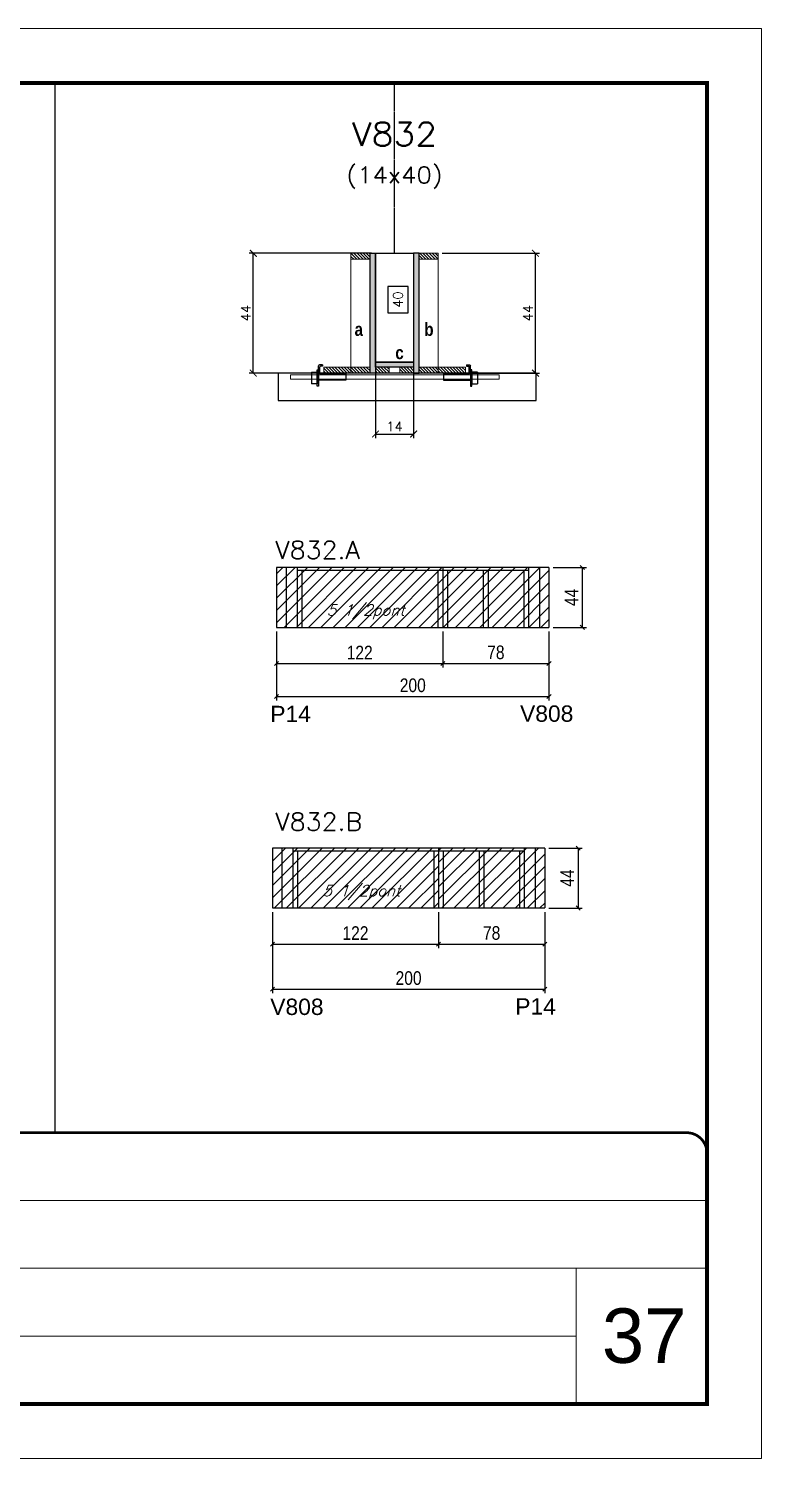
# Model space of a CAD drawing. Extents: x -20960 to -5926, y -2106 to 21915.
# Drawn here: x -11260 to -10722, y 10528 to 11578 of the extents above; entities that cross this region are included whole.
import ezdxf
from ezdxf.enums import TextEntityAlignment as Align

# ---------------------------------------------------------------- set-up
doc = ezdxf.new("R2010")
doc.units = 0
for name, pattern in [('CONTINUO', [0]), ('DASHED', [0.75, 0.5, -0.25]), ('HIDDEN', [0.375, 0.25, -0.125])]:
    doc.linetypes.add(name, pattern=pattern)
for name, color, linetype in [('5', 5, 'Continuous'), ('barrote', 251, 'Continuous'), ('COTA', 241, 'Continuous'), ('Cota Seção (2x)', 4, 'Continuous'), ('detalhes', 4, 'Continuous'), ('Painéis', 200, 'Continuous'), ('presilha', 1, 'Continuous'), ('Reaproveitamento', 251, 'Continuous'), ('SARR_2.2x7', 40, 'Continuous'), ('SARR_3.5x7', 81, 'Continuous'), ('texto', 7, 'Continuous'), ('Texto de Titulo', 7, 'Continuous'), ('Texto Qtd Sarr', 242, 'Continuous')]:
    doc.layers.add(name, color=color, linetype=linetype)
for name, color, linetype, lineweight in [('CARIMBO', 255, 'Continuous', 9), ('CONCRETO', 251, 'Continuous', 25), ('Folhas', 255, 'Continuous', 9), ('Hachura', 251, 'Continuous', 9), ('Madeira', 126, 'Continuous', 18), ('SARRAFO DE PRESSAO', 251, 'DASHED', 9), ('SCO-___-LAJ', 2, 'Continuous', 0), ('Texto Seção', 7, 'Continuous', 15)]:
    doc.layers.add(name, color=color, linetype=linetype, lineweight=lineweight)
doc.styles.add('ARIAL', font='arial.ttf')
doc.styles.add('COTA TECNICA', font='techl___.ttf', dxfattribs={"height": 10})
doc.styles.add('REGUA-120', font='ROMANS.shx', dxfattribs={"height": 15})
doc.styles.add('Romans', font='romans.shx')
doc.styles.get("Standard").update_dxf_attribs({"font": 'arial.ttf'})
doc.styles.add('TECNICA', font='techb___.ttf', dxfattribs={"height": 10})
doc.dimstyles.new('Cota Seção (2x)', dxfattribs={"dimtxt": 7, "dimasz": 5, "dimexe": 3, "dimexo": 3, "dimgap": 2, "dimtad": 3, "dimdec": 1, "dimlfac": 0.5, "dimzin": 12, "dimdsep": 46, "dimtxsty": 'Romans', "dimblk": 'ARCHTICK', "dimcen": 0, "dimclrd": 4, "dimclre": 4, "dimclrt": 1, "dimadec": 1, "dimazin": 3, "dimtfac": 1, "dimtdec": 1, "dimtmove": 0, "dimatfit": 3, "dimldrblk": 'OBLIQUE', "dimfxl": 1, "dimtolj": 1, "dimtzin": 12, "dimarcsym": 0})
doc.dimstyles.new('Cota Seção interna', dxfattribs={"dimtxt": 7, "dimasz": 6, "dimexe": 0.18, "dimexo": 2, "dimgap": -4, "dimtad": 3, "dimdec": 1, "dimlfac": 0.5, "dimzin": 12, "dimdsep": 46, "dimtxsty": 'Romans', "dimblk": 'ARCHTICK', "dimcen": 0.09, "dimse1": 1, "dimse2": 1, "dimsd1": 1, "dimsd2": 1, "dimclrd": 180, "dimclre": 5, "dimclrt": 1, "dimadec": 0, "dimazin": 3, "dimtfac": 1, "dimtdec": 1, "dimtofl": 0, "dimtmove": 0, "dimatfit": 3, "dimldrblk": 'ARCHTICK', "dimfxl": 1, "dimtolj": 1, "dimtzin": 0, "dimarcsym": 0})
doc.dimstyles.new('PAINEL', dxfattribs={"dimtxt": 10, "dimasz": 3, "dimexe": 3, "dimexo": 3, "dimgap": 3, "dimtad": 1, "dimdec": 1, "dimzin": 12, "dimdsep": 46, "dimtxsty": 'COTA TECNICA', "dimblk1": 'OBLIQUE', "dimblk2": 'OBLIQUE', "dimsah": 1, "dimcen": 0.9, "dimclrd": 4, "dimclre": 4, "dimclrt": 240, "dimadec": 1, "dimazin": 3, "dimtfac": 1, "dimtdec": 1, "dimtmove": 0, "dimatfit": 3, "dimfxl": 1, "dimtolj": 1, "dimtzin": 12, "dimarcsym": 0})
pattern_1 = [(315, (11941.2058, 3095.5712), (1.12253202, 1.12253202), [])]
pattern_2 = [(315, (11951.2058, 3095.5712), (1.12253202, 1.12253202), [])]
pattern_3 = [(45, (-148827.0137, -17164.6856), (-4.49012806, 4.49012806), [])]

# ---------------------------------------------------------------- blocks, each defined once
blk = doc.blocks.new('9999999999')
at = {"color": 30, "linetype": 'CONTINUO'}
for p, q in [((98564.6, 34379.6), (99584, 34379.6)), ((98564.6, 34329.8), (99488, 34329.8)), ((99584, 34329.8), (99488, 34329.8)), ((99488, 34329.8), (99488, 34230.2)), ((98564.6, 34280), (99488, 34280))]:
    blk.add_line(p, q, dxfattribs=at)
at = {"color": 30, "linetype": 'CONTINUO', "const_width": 2}
blk.add_lwpolyline([(99584, 34230.2), (99584, 34414.4, 0.414214), (99569, 34429.4), (98229, 34429.4, 0.414214), (98214, 34414.4), (98214, 34245.2, 0.414214), (98229, 34230.2), (99584, 34230.2)], format="xyb", dxfattribs=at)
at = {"layer": 'Folhas'}
blk.add_lwpolyline([(98139, 34190.2), (99624, 34190.2), (99624, 35240.2), (98139, 35240.2)], close=True, dxfattribs=at)
at = {"layer": 'Folhas', "color": 30, "const_width": 3}
blk.add_lwpolyline([(98214, 34230.2), (99584, 34230.2), (99584, 35200.2), (98214, 35200.2)], close=True, dxfattribs=at)
blk = doc.blocks.new('_ArchTick')
at = {"color": 0, "linetype": 'ByBlock', "const_width": 0.15}
blk.add_lwpolyline([(-0.5, -0.5), (0.5, 0.5)], dxfattribs=at)
blk = doc.blocks.new('*D1346')
at = {"layer": 'COTA', "color": 4, "lineweight": -2, "transparency": 16777216}
for p, q in [((-11008.4, 11413.2), (-11098.1, 11413.2)), ((-11095.1, 11325.2), (-11095.1, 11413.2)), ((-11046.4, 11325.2), (-11098.1, 11325.2))]:
    blk.add_line(p, q, dxfattribs=at)
at = {"layer": 'Defpoints', "color": 0, "transparency": 16777216}
for p in [(-11095.1, 11413.2), (-11005.4, 11413.2), (-11043.4, 11325.2)]:
    blk.add_point(p, dxfattribs=at)
at = {"layer": 'COTA', "color": 4, "lineweight": -2, "transparency": 16777216, "xscale": 5, "yscale": 5, "zscale": 5}
for p, rotation in [((-11095.1, 11413.2), 90), ((-11095.1, 11325.2), 270)]:
    blk.add_blockref('_ArchTick', p, dxfattribs=dict(at, rotation=rotation))
at = {"layer": 'COTA', "color": 1, "transparency": 16777216, "insert": (-11100.6, 11369.2), "char_height": 7, "attachment_point": 5, "rotation": 90, "style": 'Romans'}
blk.add_mtext('\\A1;44', dxfattribs=at)
blk = doc.blocks.new('_Oblique')
at = {"color": 0, "linetype": 'ByBlock', "lineweight": -2}
blk.add_line((-0.5, -0.5), (0.5, 0.5), dxfattribs=at)
blk = doc.blocks.new('*D1347')
at = {"layer": 'COTA', "color": 4, "lineweight": -2, "transparency": 16777216}
for p, q in [((-10956.4, 11413.2), (-10884.9, 11413.2)), ((-10887.9, 11325.2), (-10887.9, 11413.2)), ((-10936.4, 11325.2), (-10884.9, 11325.2))]:
    blk.add_line(p, q, dxfattribs=at)
at = {"layer": 'Defpoints', "color": 0, "transparency": 16777216}
for p in [(-10959.4, 11413.2), (-10887.9, 11413.2), (-10939.4, 11325.2)]:
    blk.add_point(p, dxfattribs=at)
at = {"layer": 'COTA', "color": 4, "lineweight": -2, "transparency": 16777216, "xscale": 5, "yscale": 5, "zscale": 5}
for p, rotation in [((-10887.9, 11413.2), 90), ((-10887.9, 11325.2), 270)]:
    blk.add_blockref('_ArchTick', p, dxfattribs=dict(at, rotation=rotation))
at = {"layer": 'COTA', "color": 1, "transparency": 16777216, "insert": (-10893.4, 11369.2), "char_height": 7, "attachment_point": 5, "rotation": 90, "style": 'Romans'}
blk.add_mtext('\\A1;44', dxfattribs=at)
blk = doc.blocks.new('*D1348')
at = {"layer": 'Cota Seção (2x)', "color": 180, "lineweight": -2, "transparency": 16777216}
for p, q in [((-10981.4, 11388.9), (-10996.4, 11388.9)), ((-10996.4, 11388.9), (-10996.4, 11369.5)), ((-10981.4, 11369.5), (-10981.4, 11388.9)), ((-10996.4, 11369.5), (-10981.4, 11369.5))]:
    blk.add_line(p, q, dxfattribs=at)
at = {"layer": 'Defpoints', "color": 0, "transparency": 16777216}
for p in [(-10977.4, 11413.2), (-10977.4, 11413.2), (-10977.4, 11333.2)]:
    blk.add_point(p, dxfattribs=at)
at = {"layer": 'Cota Seção (2x)', "color": 1, "transparency": 16777216, "insert": (-10988.9, 11379.2), "char_height": 7, "attachment_point": 5, "rotation": 90, "style": 'Romans'}
blk.add_mtext('\\A1;40', dxfattribs=at)
blk = doc.blocks.new('titulo1')
at = {"layer": 'Defpoints', "color": 252, "linetype": 'HIDDEN', "ltscale": 2}
blk.add_line((0, 0), (0, 125), dxfattribs=at)
at = {"layer": 'Defpoints', "style": 'Romans', "oblique": 15}
blk.add_attdef('FOLHA', text='', height=10, dxfattribs=at).set_placement((0, 15.6), align=Align.MIDDLE_CENTER)
at = {"layer": 'Texto Qtd Sarr', "color": 3, "style": 'Romans', "oblique": 15}
for tag, height, p in [('TITULO', 17, (0, 71.4)), ('SEÇÃO', 12, (0, 41.5))]:
    blk.add_attdef(tag, text='', height=height, dxfattribs=at).set_placement(p, align=Align.MIDDLE_CENTER)
blk = doc.blocks.new('PRESILHA METÁLICA 1')
at = {"layer": 'presilha'}
for p, q in [((7.5, 10.6), (7.5, 19.9)), ((12, 21), (8.6, 21)), ((9, 11.6), (9, 18.9)), ((12, 19.5), (9.6, 19.5)), ((12, 21), (12, 19.5)), ((0, 13), (6, 13)), ((0, 13), (0, 0)), ((6, 0), (0, 0)), ((6, 15.5), (7.5, 15.5)), ((6, -2.5), (6, 15.5)), ((6, 13), (6, 0)), ((7.5, 15.5), (7.5, -2.5)), ((37.5, 4.1), (7.5, 4.1)), ((37.5, 11), (9.6, 11)), ((37.5, 11), (37.5, 4.1)), ((7.5, -2.5), (6, -2.5))]:
    blk.add_line(p, q, dxfattribs=at)
for centre, radius, start, end in [((8.6, 19.9), 1.14, 90, 180), ((9.6, 18.9), 0.57, 90, 180), ((9.6, 11.6), 0.57, 180, 270)]:
    blk.add_arc(centre, radius, start, end, dxfattribs=at)
blk = doc.blocks.new('*D1349')
at = {"layer": 'COTA', "color": 4, "lineweight": -2, "transparency": 16777216}
for p, q in [((-11005.4, 11326.6), (-11005.4, 11277.5)), ((-10977.4, 11326.6), (-10977.4, 11277.5)), ((-11005.4, 11280.5), (-10977.4, 11280.5))]:
    blk.add_line(p, q, dxfattribs=at)
at = {"layer": 'Defpoints', "color": 0, "transparency": 16777216}
for p in [(-11005.4, 11329.6), (-10977.4, 11329.6), (-10977.4, 11280.5)]:
    blk.add_point(p, dxfattribs=at)
at = {"layer": 'COTA', "color": 4, "lineweight": -2, "transparency": 16777216, "xscale": 5, "yscale": 5, "zscale": 5, "rotation": 180}
blk.add_blockref('_ArchTick', (-11005.4, 11280.5), dxfattribs=at)
at = {"layer": 'COTA', "color": 4, "lineweight": -2, "transparency": 16777216, "xscale": 5, "yscale": 5, "zscale": 5}
blk.add_blockref('_ArchTick', (-10977.4, 11280.5), dxfattribs=at)
at = {"layer": 'COTA', "color": 1, "transparency": 16777216, "insert": (-10991.4, 11286), "char_height": 7, "attachment_point": 5, "style": 'Romans'}
blk.add_mtext('\\A1;14', dxfattribs=at)
blk = doc.blocks.new('*D1350')
at = {"layer": 'COTA', "color": 4, "linetype": 'ByBlock', "lineweight": -2, "transparency": 16777216}
for p, q in [((-11081.1, 10929.4), (-11081.1, 10869.8)), ((-10881.1, 10929.4), (-10881.1, 10869.8)), ((-11081.1, 10872.8), (-10881.1, 10872.8))]:
    blk.add_line(p, q, dxfattribs=at)
at = {"layer": 'Defpoints', "color": 0, "linetype": 'ByBlock', "transparency": 16777216}
for p in [(-11081.1, 10932.4), (-10881.1, 10932.4), (-10881.1, 10872.8)]:
    blk.add_point(p, dxfattribs=at)
at = {"layer": 'COTA', "color": 4, "linetype": 'ByBlock', "lineweight": -2, "transparency": 16777216, "xscale": 3, "yscale": 3, "zscale": 3, "rotation": 180}
blk.add_blockref('_Oblique', (-11081.1, 10872.8), dxfattribs=at)
at = {"layer": 'COTA', "color": 4, "linetype": 'ByBlock', "lineweight": -2, "transparency": 16777216, "xscale": 3, "yscale": 3, "zscale": 3}
blk.add_blockref('_Oblique', (-10881.1, 10872.8), dxfattribs=at)
at = {"layer": 'COTA', "color": 240, "linetype": 'ByBlock', "transparency": 16777216, "insert": (-10981.1, 10880.9), "char_height": 10, "attachment_point": 5, "style": 'COTA TECNICA'}
blk.add_mtext('\\A1;200', dxfattribs=at)
blk = doc.blocks.new('*D1351')
at = {"layer": 'COTA', "color": 4, "linetype": 'ByBlock', "lineweight": -2, "transparency": 16777216}
for p, q in [((-10878.1, 10976.4), (-10853.6, 10976.4)), ((-10856.6, 10976.4), (-10856.6, 10932.4)), ((-10878.1, 10932.4), (-10853.6, 10932.4))]:
    blk.add_line(p, q, dxfattribs=at)
at = {"layer": 'Defpoints', "color": 0, "linetype": 'ByBlock', "transparency": 16777216}
for p in [(-10881.1, 10976.4), (-10881.1, 10932.4), (-10856.6, 10932.4)]:
    blk.add_point(p, dxfattribs=at)
at = {"layer": 'COTA', "color": 4, "linetype": 'ByBlock', "lineweight": -2, "transparency": 16777216, "xscale": 3, "yscale": 3, "zscale": 3}
for p, rotation in [((-10856.6, 10976.4), 90), ((-10856.6, 10932.4), 270)]:
    blk.add_blockref('_Oblique', p, dxfattribs=dict(at, rotation=rotation))
at = {"layer": 'COTA', "color": 240, "linetype": 'ByBlock', "transparency": 16777216, "insert": (-10864.6, 10954.4), "char_height": 10, "attachment_point": 5, "rotation": 90, "style": 'COTA TECNICA'}
blk.add_mtext('\\A1;44', dxfattribs=at)
blk = doc.blocks.new('*D1364')
at = {"layer": 'COTA', "color": 4, "linetype": 'ByBlock', "lineweight": -2, "transparency": 16777216}
for p, q in [((-11081.1, 10929.4), (-11081.1, 10902.9)), ((-10959.1, 10929.4), (-10959.1, 10902.9)), ((-11081.1, 10905.9), (-10959.1, 10905.9))]:
    blk.add_line(p, q, dxfattribs=at)
at = {"layer": 'Defpoints', "color": 0, "linetype": 'ByBlock', "transparency": 16777216}
for p in [(-11081.1, 10932.4), (-10959.1, 10932.4), (-10959.1, 10905.9)]:
    blk.add_point(p, dxfattribs=at)
at = {"layer": 'COTA', "color": 4, "linetype": 'ByBlock', "lineweight": -2, "transparency": 16777216, "xscale": 3, "yscale": 3, "zscale": 3, "rotation": 180}
blk.add_blockref('_Oblique', (-11081.1, 10905.9), dxfattribs=at)
at = {"layer": 'COTA', "color": 4, "linetype": 'ByBlock', "lineweight": -2, "transparency": 16777216, "xscale": 3, "yscale": 3, "zscale": 3}
blk.add_blockref('_Oblique', (-10959.1, 10905.9), dxfattribs=at)
at = {"layer": 'COTA', "color": 240, "linetype": 'ByBlock', "transparency": 16777216, "insert": (-11020.1, 10914), "char_height": 10, "attachment_point": 5, "style": 'COTA TECNICA'}
blk.add_mtext('\\A1;122', dxfattribs=at)
blk = doc.blocks.new('*D1365')
at = {"layer": 'COTA', "color": 4, "linetype": 'ByBlock', "lineweight": -2, "transparency": 16777216}
for p, q in [((-10959.1, 10929.4), (-10959.1, 10902.9)), ((-10881.1, 10929.4), (-10881.1, 10902.9)), ((-10959.1, 10905.9), (-10881.1, 10905.9))]:
    blk.add_line(p, q, dxfattribs=at)
at = {"layer": 'Defpoints', "color": 0, "linetype": 'ByBlock', "transparency": 16777216}
for p in [(-10959.1, 10932.4), (-10881.1, 10932.4), (-10881.1, 10905.9)]:
    blk.add_point(p, dxfattribs=at)
at = {"layer": 'COTA', "color": 4, "linetype": 'ByBlock', "lineweight": -2, "transparency": 16777216, "xscale": 3, "yscale": 3, "zscale": 3, "rotation": 180}
blk.add_blockref('_Oblique', (-10959.1, 10905.9), dxfattribs=at)
at = {"layer": 'COTA', "color": 4, "linetype": 'ByBlock', "lineweight": -2, "transparency": 16777216, "xscale": 3, "yscale": 3, "zscale": 3}
blk.add_blockref('_Oblique', (-10881.1, 10905.9), dxfattribs=at)
at = {"layer": 'COTA', "color": 240, "linetype": 'ByBlock', "transparency": 16777216, "insert": (-10920.1, 10914), "char_height": 10, "attachment_point": 5, "style": 'COTA TECNICA'}
blk.add_mtext('\\A1;78', dxfattribs=at)
blk = doc.blocks.new('*D1374')
at = {"layer": 'COTA', "color": 4, "linetype": 'ByBlock', "lineweight": -2, "transparency": 16777216}
for p, q in [((-11078, 11135.5), (-11078, 11084.8)), ((-10878, 11135.5), (-10878, 11084.8)), ((-11078, 11087.8), (-10878, 11087.8))]:
    blk.add_line(p, q, dxfattribs=at)
at = {"layer": 'Defpoints', "color": 0, "linetype": 'ByBlock', "transparency": 16777216}
for p in [(-11078, 11138.5), (-10878, 11138.5), (-10878, 11087.8)]:
    blk.add_point(p, dxfattribs=at)
at = {"layer": 'COTA', "color": 4, "linetype": 'ByBlock', "lineweight": -2, "transparency": 16777216, "xscale": 3, "yscale": 3, "zscale": 3, "rotation": 180}
blk.add_blockref('_Oblique', (-11078, 11087.8), dxfattribs=at)
at = {"layer": 'COTA', "color": 4, "linetype": 'ByBlock', "lineweight": -2, "transparency": 16777216, "xscale": 3, "yscale": 3, "zscale": 3}
blk.add_blockref('_Oblique', (-10878, 11087.8), dxfattribs=at)
at = {"layer": 'COTA', "color": 240, "linetype": 'ByBlock', "transparency": 16777216, "insert": (-10978, 11095.9), "char_height": 10, "attachment_point": 5, "style": 'COTA TECNICA'}
blk.add_mtext('\\A1;200', dxfattribs=at)
blk = doc.blocks.new('*D1375')
at = {"layer": 'COTA', "color": 4, "linetype": 'ByBlock', "lineweight": -2, "transparency": 16777216}
for p, q in [((-10875, 11182.5), (-10850.5, 11182.5)), ((-10853.5, 11182.5), (-10853.5, 11138.5)), ((-10875, 11138.5), (-10850.5, 11138.5))]:
    blk.add_line(p, q, dxfattribs=at)
at = {"layer": 'Defpoints', "color": 0, "linetype": 'ByBlock', "transparency": 16777216}
for p in [(-10878, 11182.5), (-10878, 11138.5), (-10853.5, 11138.5)]:
    blk.add_point(p, dxfattribs=at)
at = {"layer": 'COTA', "color": 4, "linetype": 'ByBlock', "lineweight": -2, "transparency": 16777216, "xscale": 3, "yscale": 3, "zscale": 3}
for p, rotation in [((-10853.5, 11182.5), 90), ((-10853.5, 11138.5), 270)]:
    blk.add_blockref('_Oblique', p, dxfattribs=dict(at, rotation=rotation))
at = {"layer": 'COTA', "color": 240, "linetype": 'ByBlock', "transparency": 16777216, "insert": (-10861.5, 11160.5), "char_height": 10, "attachment_point": 5, "rotation": 90, "style": 'COTA TECNICA'}
blk.add_mtext('\\A1;44', dxfattribs=at)
blk = doc.blocks.new('*D1376')
at = {"layer": 'COTA', "color": 4, "linetype": 'ByBlock', "lineweight": -2, "transparency": 16777216}
for p, q in [((-11078, 11135.5), (-11078, 11109)), ((-10956, 11135.5), (-10956, 11109)), ((-11078, 11112), (-10956, 11112))]:
    blk.add_line(p, q, dxfattribs=at)
at = {"layer": 'Defpoints', "color": 0, "linetype": 'ByBlock', "transparency": 16777216}
for p in [(-11078, 11138.5), (-10956, 11138.5), (-10956, 11112)]:
    blk.add_point(p, dxfattribs=at)
at = {"layer": 'COTA', "color": 4, "linetype": 'ByBlock', "lineweight": -2, "transparency": 16777216, "xscale": 3, "yscale": 3, "zscale": 3, "rotation": 180}
blk.add_blockref('_Oblique', (-11078, 11112), dxfattribs=at)
at = {"layer": 'COTA', "color": 4, "linetype": 'ByBlock', "lineweight": -2, "transparency": 16777216, "xscale": 3, "yscale": 3, "zscale": 3}
blk.add_blockref('_Oblique', (-10956, 11112), dxfattribs=at)
at = {"layer": 'COTA', "color": 240, "linetype": 'ByBlock', "transparency": 16777216, "insert": (-11017, 11120), "char_height": 10, "attachment_point": 5, "style": 'COTA TECNICA'}
blk.add_mtext('\\A1;122', dxfattribs=at)
blk = doc.blocks.new('*D1377')
at = {"layer": 'COTA', "color": 4, "linetype": 'ByBlock', "lineweight": -2, "transparency": 16777216}
for p, q in [((-10956, 11135.5), (-10956, 11109)), ((-10878, 11135.5), (-10878, 11109)), ((-10956, 11112), (-10878, 11112))]:
    blk.add_line(p, q, dxfattribs=at)
at = {"layer": 'Defpoints', "color": 0, "linetype": 'ByBlock', "transparency": 16777216}
for p in [(-10956, 11138.5), (-10878, 11138.5), (-10878, 11112)]:
    blk.add_point(p, dxfattribs=at)
at = {"layer": 'COTA', "color": 4, "linetype": 'ByBlock', "lineweight": -2, "transparency": 16777216, "xscale": 3, "yscale": 3, "zscale": 3, "rotation": 180}
blk.add_blockref('_Oblique', (-10956, 11112), dxfattribs=at)
at = {"layer": 'COTA', "color": 4, "linetype": 'ByBlock', "lineweight": -2, "transparency": 16777216, "xscale": 3, "yscale": 3, "zscale": 3}
blk.add_blockref('_Oblique', (-10878, 11112), dxfattribs=at)
at = {"layer": 'COTA', "color": 240, "linetype": 'ByBlock', "transparency": 16777216, "insert": (-10917, 11120.1), "char_height": 10, "attachment_point": 5, "style": 'COTA TECNICA'}
blk.add_mtext('\\A1;78', dxfattribs=at)

msp = doc.modelspace()

# ---------------------------------------------------------------- hatches: boundary and pattern name
at = {"layer": 'Hachura'}
h = msp.add_hatch(dxfattribs=at)
h.set_pattern_fill('ANSI31', color=256, scale=0.5, angle=270, style=0)
h.set_pattern_definition([(315, (11951.2058, 3105.5712), (1.12253202, 1.12253202), [])])
h.paths.add_polyline_path([(-11009.41, 11408.81), (-11009.41, 11413.21), (-11023.41, 11413.21), (-11023.41, 11408.81)])
h = msp.add_hatch(color=256, dxfattribs=at)
h.dxf.hatch_style = 1
h.paths.add_polyline_path([(-11009.41, 11413.21), (-11005.41, 11413.21), (-11005.41, 11325.21), (-11009.41, 11325.21)])
h = msp.add_hatch(color=256, dxfattribs=at)
h.dxf.hatch_style = 1
h.paths.add_polyline_path([(-10973.42, 11413.21), (-10977.42, 11413.21), (-10977.41, 11325.21), (-10973.41, 11325.21)])
h = msp.add_hatch(dxfattribs=at)
h.set_pattern_fill('ANSI31', color=256, scale=0.5, angle=270, style=0)
h.set_pattern_definition([(315, (11941.2154, 3105.5712), (1.12253202, 1.12253202), [])])
h.paths.add_polyline_path([(-10973.42, 11408.81), (-10973.42, 11413.21), (-10959.42, 11413.21), (-10959.42, 11408.81)])
h = msp.add_hatch(dxfattribs=at)
h.set_pattern_fill('ANSI31', color=256, scale=0.5, angle=270, style=0)
h.set_pattern_definition(pattern_2)
h.paths.add_polyline_path([(-11043.41, 11325.21), (-11043.41, 11329.61), (-11023.41, 11329.61), (-11023.41, 11325.21)])
h = msp.add_hatch(dxfattribs=at)
h.set_pattern_fill('ANSI31', color=256, scale=0.5, angle=270, style=0)
h.set_pattern_definition([(315, (11951.2058, 3021.9712), (1.12253202, 1.12253202), [])])
h.paths.add_polyline_path([(-11009.41, 11325.21), (-11009.41, 11329.61), (-11023.41, 11329.61), (-11023.41, 11325.21)])
h = msp.add_hatch(color=256, dxfattribs=at)
h.dxf.hatch_style = 1
h.paths.add_polyline_path([(-11005.41, 11329.61), (-11005.41, 11333.21), (-10977.41, 11333.21), (-10977.41, 11329.61)])
h = msp.add_hatch(dxfattribs=at)
h.set_pattern_fill('ANSI31', color=256, scale=0.5, angle=270, style=0)
h.set_pattern_definition(pattern_2)
h.paths.add_polyline_path([(-11005.41, 11325.21), (-11005.41, 11329.61), (-10995.41, 11329.61), (-10995.41, 11325.21)])
h = msp.add_hatch(dxfattribs=at)
h.set_pattern_fill('ANSI31', color=256, scale=0.5, angle=270, style=0)
h.set_pattern_definition(pattern_1)
h.paths.add_polyline_path([(-10977.41, 11325.21), (-10977.41, 11329.61), (-10987.41, 11329.61), (-10987.41, 11325.21)])
h = msp.add_hatch(dxfattribs=at)
h.set_pattern_fill('ANSI31', color=256, scale=0.5, angle=270, style=0)
h.set_pattern_definition([(315, (11941.2058, 3021.9712), (1.12253202, 1.12253202), [])])
h.paths.add_polyline_path([(-10973.41, 11325.21), (-10973.41, 11329.61), (-10959.41, 11329.61), (-10959.41, 11325.21)])
h = msp.add_hatch(dxfattribs=at)
h.set_pattern_fill('ANSI31', color=256, scale=0.5, angle=270, style=0)
h.set_pattern_definition(pattern_1)
h.paths.add_polyline_path([(-10939.41, 11325.21), (-10939.41, 11329.61), (-10959.41, 11329.61), (-10959.41, 11325.21)])
at = {"layer": 'Reaproveitamento', "linetype": 'ByBlock'}
h = msp.add_hatch(dxfattribs=at)
h.set_pattern_fill('ANSI31', color=256, scale=2)
h.set_pattern_definition(pattern_3)
h.paths.add_polyline_path([(-11078, 11182.52), (-11078, 11138.52), (-10956, 11138.52), (-10956, 11182.52)])
h = msp.add_hatch(dxfattribs=at)
h.set_pattern_fill('ANSI31', color=256, scale=2)
h.set_pattern_definition(pattern_3)
h.paths.add_polyline_path([(-10956, 11182.52), (-10956, 11138.52), (-10878, 11138.52), (-10878, 11182.52)])
h = msp.add_hatch(dxfattribs=at)
h.set_pattern_fill('ANSI31', color=256, scale=2)
h.set_pattern_definition([(45, (-149337.549, -17164.6856), (-4.49012806, 4.49012806), [])])
h.paths.add_polyline_path([(-11081.11, 10976.45), (-11081.11, 10932.45), (-10959.11, 10932.45), (-10959.11, 10976.45)])
h.paths.add_polyline_path([(-11052.09, 10935.85), (-10984.47, 10935.85), (-10978.97, 10951.83), (-11046.59, 10951.83)], flags=24)
h = msp.add_hatch(dxfattribs=at)
h.set_pattern_fill('ANSI31', color=256, scale=2)
h.set_pattern_definition([(45, (-150922.549, -14867.5354), (-4.49012806, 4.49012806), [])])
h.paths.add_polyline_path([(-10881.11, 10932.45), (-10881.11, 10976.45), (-10959.11, 10976.45), (-10959.11, 10932.45)])

# ---------------------------------------------------------------- linework, layer by layer
at = {"layer": 'barrote'}
msp.add_lwpolyline([(-11076.87, 11305.21), (-10887.29, 11305.21), (-10887.29, 11325.21), (-11076.87, 11325.21)], close=True, dxfattribs=at)
at = {"layer": 'CONCRETO'}
msp.add_lwpolyline([(-11005.41, 11413.21), (-10977.41, 11413.21), (-10977.41, 11333.21), (-11005.41, 11333.21), (-11005.41, 11413.21)], close=True, dxfattribs=at)
at = {"layer": 'COTA', "linetype": 'ByBlock'}
msp.add_line((-11240.85, 11538.21), (-11240.85, 10767.46), dxfattribs=at)
at = {"layer": 'Madeira'}
for points in [[(-11009.41, 11408.81), (-11009.41, 11413.21), (-11023.41, 11413.21), (-11023.41, 11408.81)], [(-11009.41, 11413.21), (-11023.41, 11413.21), (-11023.41, 11325.21), (-11009.41, 11325.21)], [(-10973.42, 11408.81), (-10973.42, 11413.21), (-10959.42, 11413.21), (-10959.42, 11408.81)], [(-10973.42, 11413.21), (-10959.42, 11413.21), (-10959.41, 11325.21), (-10973.41, 11325.21)], [(-11043.41, 11325.21), (-11043.41, 11329.61), (-11023.41, 11329.61), (-11023.41, 11325.21)], [(-11009.41, 11325.21), (-11009.41, 11329.61), (-11023.41, 11329.61), (-11023.41, 11325.21)], [(-11005.41, 11325.21), (-11005.41, 11329.61), (-10995.41, 11329.61), (-10995.41, 11325.21)], [(-10977.41, 11325.21), (-10977.41, 11329.61), (-10987.41, 11329.61), (-10987.41, 11325.21)], [(-10973.41, 11325.21), (-10973.41, 11329.61), (-10959.41, 11329.61), (-10959.41, 11325.21)], [(-10939.41, 11325.21), (-10939.41, 11329.61), (-10959.41, 11329.61), (-10959.41, 11325.21)]]:
    msp.add_lwpolyline(points, close=True, dxfattribs=at)
at = {"layer": 'Painéis', "linetype": 'ByBlock'}
for p, q in [((-11078, 11182.52), (-11078, 11138.52)), ((-10878, 11182.52), (-11078, 11182.52)), ((-10956, 11182.52), (-10956, 11138.52)), ((-10878, 11182.52), (-10878, 11138.52)), ((-11078, 11138.52), (-10878, 11138.52)), ((-11081.11, 10976.45), (-11081.11, 10932.45)), ((-10881.11, 10976.45), (-11081.11, 10976.45)), ((-10959.11, 10976.45), (-10959.11, 10932.45)), ((-10881.11, 10976.45), (-10881.11, 10932.45)), ((-11081.11, 10932.45), (-10881.11, 10932.45))]:
    msp.add_line(p, q, dxfattribs=at)
at = {"layer": 'Painéis'}
for points in [[(-11009.41, 11413.21), (-11005.41, 11413.21), (-11005.41, 11325.21), (-11009.41, 11325.21)], [(-10973.42, 11413.21), (-10977.42, 11413.21), (-10977.41, 11325.21), (-10973.41, 11325.21)], [(-11005.41, 11329.61), (-11005.41, 11333.21), (-10977.41, 11333.21), (-10977.41, 11329.61)]]:
    msp.add_lwpolyline(points, close=True, dxfattribs=at)
at = {"layer": 'SARR_2.2x7', "linetype": 'Continuous'}
for p, q in [((-11071, 11182.52), (-11071, 11138.52)), ((-10885, 11182.52), (-10885, 11138.52)), ((-10893, 11180.32), (-11063, 11180.32)), ((-11074.11, 10976.45), (-11074.11, 10932.45)), ((-10896.11, 10974.25), (-11066.11, 10974.25)), ((-10888.11, 10976.45), (-10888.11, 10932.45))]:
    msp.add_line(p, q, dxfattribs=at)
at = {"layer": 'SARR_3.5x7'}
for p, q in [((-11063, 11182.52), (-11063, 11138.52)), ((-10893, 11182.52), (-10893, 11138.52)), ((-11059.5, 11180.32), (-11059.5, 11138.52)), ((-10959.5, 11180.32), (-10959.5, 11138.52)), ((-10952.5, 11180.32), (-10952.5, 11138.52)), ((-10926.25, 11180.32), (-10926.25, 11138.51)), ((-10922.75, 11180.32), (-10922.75, 11138.51)), ((-10896.5, 11180.32), (-10896.5, 11138.52)), ((-11066.11, 10976.45), (-11066.11, 10932.45)), ((-11062.61, 10974.25), (-11062.61, 10932.45)), ((-10962.61, 10974.25), (-10962.61, 10932.45)), ((-10955.61, 10974.25), (-10955.61, 10932.45)), ((-10929.36, 10974.25), (-10929.36, 10932.45)), ((-10925.86, 10974.25), (-10925.86, 10932.45)), ((-10899.61, 10974.25), (-10899.61, 10932.45)), ((-10896.11, 10976.45), (-10896.11, 10932.45))]:
    msp.add_line(p, q, dxfattribs=at)
at = {"layer": 'SCO-___-LAJ', "color": 1}
msp.add_lwpolyline([(-11067.87, 11323.88), (-10914.6, 11323.88), (-10914.6, 11320.68), (-11067.87, 11320.68)], close=True, dxfattribs=at)

# ---------------------------------------------------------------- block references
at = {"layer": 'presilha', "yscale": 0.6666666666666666, "zscale": 0.6666666666666666}
for p, xscale in [((-11052.28, 11317.25), 0.6666666666666666), ((-10930.55, 11317.25), -0.6666666666666666)]:
    msp.add_blockref('PRESILHA METÁLICA 1', p, dxfattribs=dict(at, xscale=xscale))
at = {"layer": 'SARRAFO DE PRESSAO', "color": 6, "linetype": 'ByBlock'}
msp.add_blockref('9999999999', (-110345.98, -23661.99), dxfattribs=at)
at = {"layer": 'Texto Seção'}
ref = msp.add_blockref('titulo1', (-10991.41, 11413.21), dxfattribs=at)
ref.add_attrib('TITULO', 'V832', dxfattribs={"layer": 'Texto de Titulo', "color": 7, "height": 17, "style": 'Romans', "width": 1.1}).set_placement((-10991.41, 11500.71), align=Align.MIDDLE_CENTER)
ref.add_attrib('SEÇÃO', '(14x40)', dxfattribs={"layer": 'Texto de Titulo', "color": 7, "height": 12, "style": 'Romans', "width": 1.1}).set_placement((-10991.41, 11470.71), align=Align.MIDDLE_CENTER)

# ---------------------------------------------------------------- texts
at = {"layer": '5', "linetype": 'Continuous'}
for s, p in [('P14', (-11082.66, 11068.89)), ('V808', (-10899.23, 11069.18)), ('V808', (-11082.66, 10853.85)), ('P14', (-10902.73, 10854.15))]:
    msp.add_text(s, height=12, rotation=0.00004, dxfattribs=at).set_placement(p)
at = {"layer": 'CARIMBO', "style": 'ARIAL'}
msp.add_text('37', height=40, dxfattribs=at).set_placement((-10839.14, 10598.36))
at = {"layer": 'detalhes', "style": 'TECNICA'}
for s, p in [('b', (-10969.48, 11352.54)), ('a', (-11020.72, 11352.55)), ('c', (-10990.81, 11335.45))]:
    msp.add_text(s, height=9.6, dxfattribs=at).set_placement(p)
at = {"layer": 'texto', "color": 2, "char_height": 8, "attachment_point": 5, "style": 'Romans'}
for insert in [(-11012.62, 11149.91), (-11015.72, 10943.84)]:
    msp.add_mtext('{\\Q19;\\C256;5 1/2pont}', dxfattribs=dict(at, insert=insert))
at = {"layer": 'Texto Seção', "style": 'REGUA-120', "width": 1.05}
for s, p in [('V832.A', (-11078.89, 11188.88)), ('V832.B', (-11078.89, 10989.29))]:
    msp.add_text(s, height=13, dxfattribs=at).set_placement(p)

# ---------------------------------------------------------------- dimensions: what is measured, and where the dimension line sits
at = {"layer": 'COTA'}
for base, p1, p2, picture, middle in [((-11095.06, 11413.21), (-11043.41, 11325.21), (-11005.41, 11413.21), '*D1346', (-11100.56, 11369.21)), ((-10887.94, 11413.21), (-10939.41, 11325.21), (-10959.42, 11413.21), '*D1347', (-10893.44, 11369.21))]:
    dim = msp.add_linear_dim(base=base, p1=p1, p2=p2, angle=90, dimstyle='Cota Seção (2x)', dxfattribs=at)
    dim.commit()
    dim.dimension.update_dxf_attribs({"geometry": picture, "text_midpoint": middle})
dim = msp.add_linear_dim(base=(-10977.41, 11280.49), p1=(-11005.41, 11329.61), p2=(-10977.41, 11329.61), dimstyle='Cota Seção (2x)', dxfattribs=at)
dim.commit()
dim.dimension.update_dxf_attribs({"geometry": '*D1349', "text_midpoint": (-10991.41, 11285.99)})
at = {"layer": 'COTA', "linetype": 'ByBlock'}
for base, p1, p2, picture, middle in [((-10853.47, 11138.52), (-10878, 11182.52), (-10878, 11138.52), '*D1375', (-10861.54, 11160.52)), ((-10856.58, 10932.45), (-10881.11, 10976.45), (-10881.11, 10932.45), '*D1351', (-10864.65, 10954.45))]:
    dim = msp.add_linear_dim(base=base, p1=p1, p2=p2, angle=90, dimstyle='PAINEL', dxfattribs=at)
    dim.commit()
    dim.dimension.update_dxf_attribs({"geometry": picture, "text_midpoint": middle})
for p1, p2, distance, picture, middle in [((-11078, 11138.52), (-10878, 11138.52), -50.7, '*D1374', (-10978, 11095.92)), ((-11081.11, 10932.45), (-10881.11, 10932.45), -59.67, '*D1350', (-10981.11, 10880.88))]:
    dim = msp.add_aligned_dim(p1=p1, p2=p2, distance=distance, dimstyle='PAINEL', dxfattribs=at)
    dim.commit()
    dim.dimension.update_dxf_attribs({"geometry": picture, "text_midpoint": middle})
for base, p1, p2, picture, middle in [((-10956, 11111.99), (-11078, 11138.52), (-10956, 11138.52), '*D1376', (-11017, 11120.05)), ((-10959.11, 10905.92), (-11081.11, 10932.45), (-10959.11, 10932.45), '*D1364', (-11020.11, 10913.98))]:
    dim = msp.add_linear_dim(base=base, p1=p1, p2=p2, dimstyle='PAINEL', dxfattribs=at)
    dim.commit()
    dim.dimension.update_dxf_attribs({"geometry": picture, "text_midpoint": middle})
for base, p1, p2, picture, middle in [((-10878, 11111.99), (-10956, 11138.52), (-10878, 11138.52), '*D1377', (-10917, 11120.09)), ((-10881.11, 10905.92), (-10959.11, 10932.45), (-10881.11, 10932.45), '*D1365', (-10920.11, 10914.02))]:
    dim = msp.add_linear_dim(base=base, p1=p1, p2=p2, dimstyle='PAINEL', override={"dimtmove": 1}, dxfattribs=at)
    dim.commit()
    dim.dimension.update_dxf_attribs({"geometry": picture, "text_midpoint": middle})
at = {"layer": 'Cota Seção (2x)'}
dim = msp.add_linear_dim(base=(-10977.42, 11413.21), p1=(-10977.41, 11333.21), p2=(-10977.42, 11413.21), angle=90, dimstyle='Cota Seção interna', dxfattribs=at)
dim.commit()
dim.dimension.update_dxf_attribs({"geometry": '*D1348', "text_midpoint": (-10977.42, 11379.21), "dimtype": 160})

doc.saveas('drawing.dxf')
